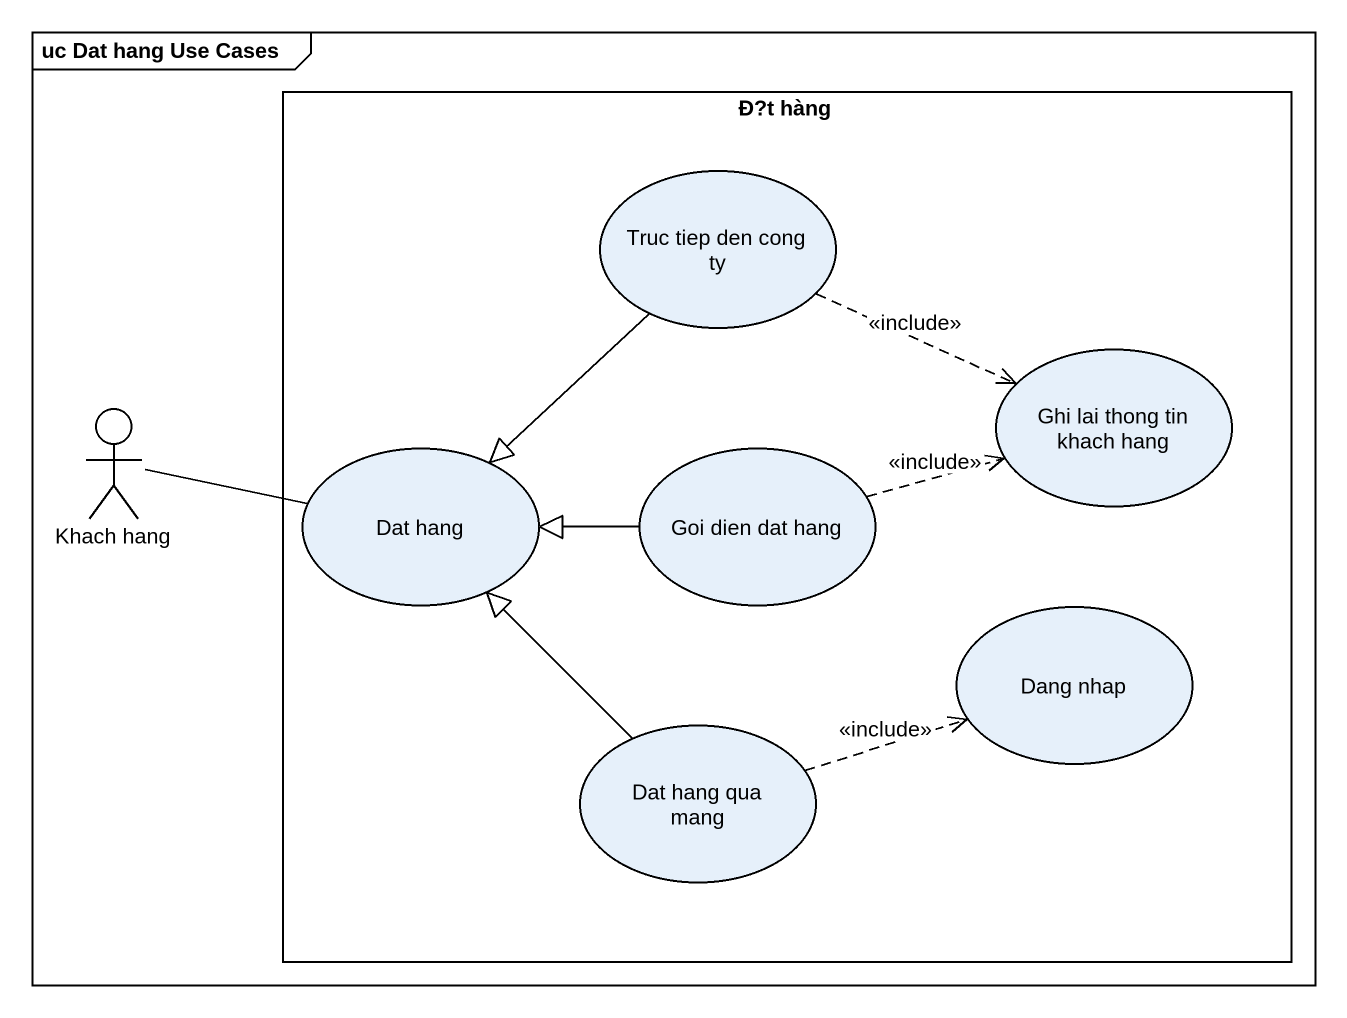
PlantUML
@startuml
mainframe uc Dat hang Use Cases
rectangle "Ð?t hàng" as Ð_t_hàng {
  usecase "Truc tiep den cong ty" as Truc_tiep_den_cong_ty
  usecase "Ghi lai thong tin khach hang" as Ghi_lai_thong_tin_khach_hang
  usecase "Dat hang" as Dat_hang
  usecase "Goi dien dat hang" as Goi_dien_dat_hang
  usecase "Dang nhap" as Dang_nhap
  usecase "Dat hang qua mang" as Dat_hang_qua_mang
}
actor "Khach hang" as Khach_hang
Truc_tiep_den_cong_ty .right.> Ghi_lai_thong_tin_khach_hang : <<include>>
Truc_tiep_den_cong_ty --|> Dat_hang
Khach_hang -right- Dat_hang
Goi_dien_dat_hang .right.> Ghi_lai_thong_tin_khach_hang : <<include>>
Goi_dien_dat_hang -left-|> Dat_hang
Dat_hang_qua_mang -up-|> Dat_hang
Dat_hang_qua_mang .right.> Dang_nhap : <<include>>
@enduml
